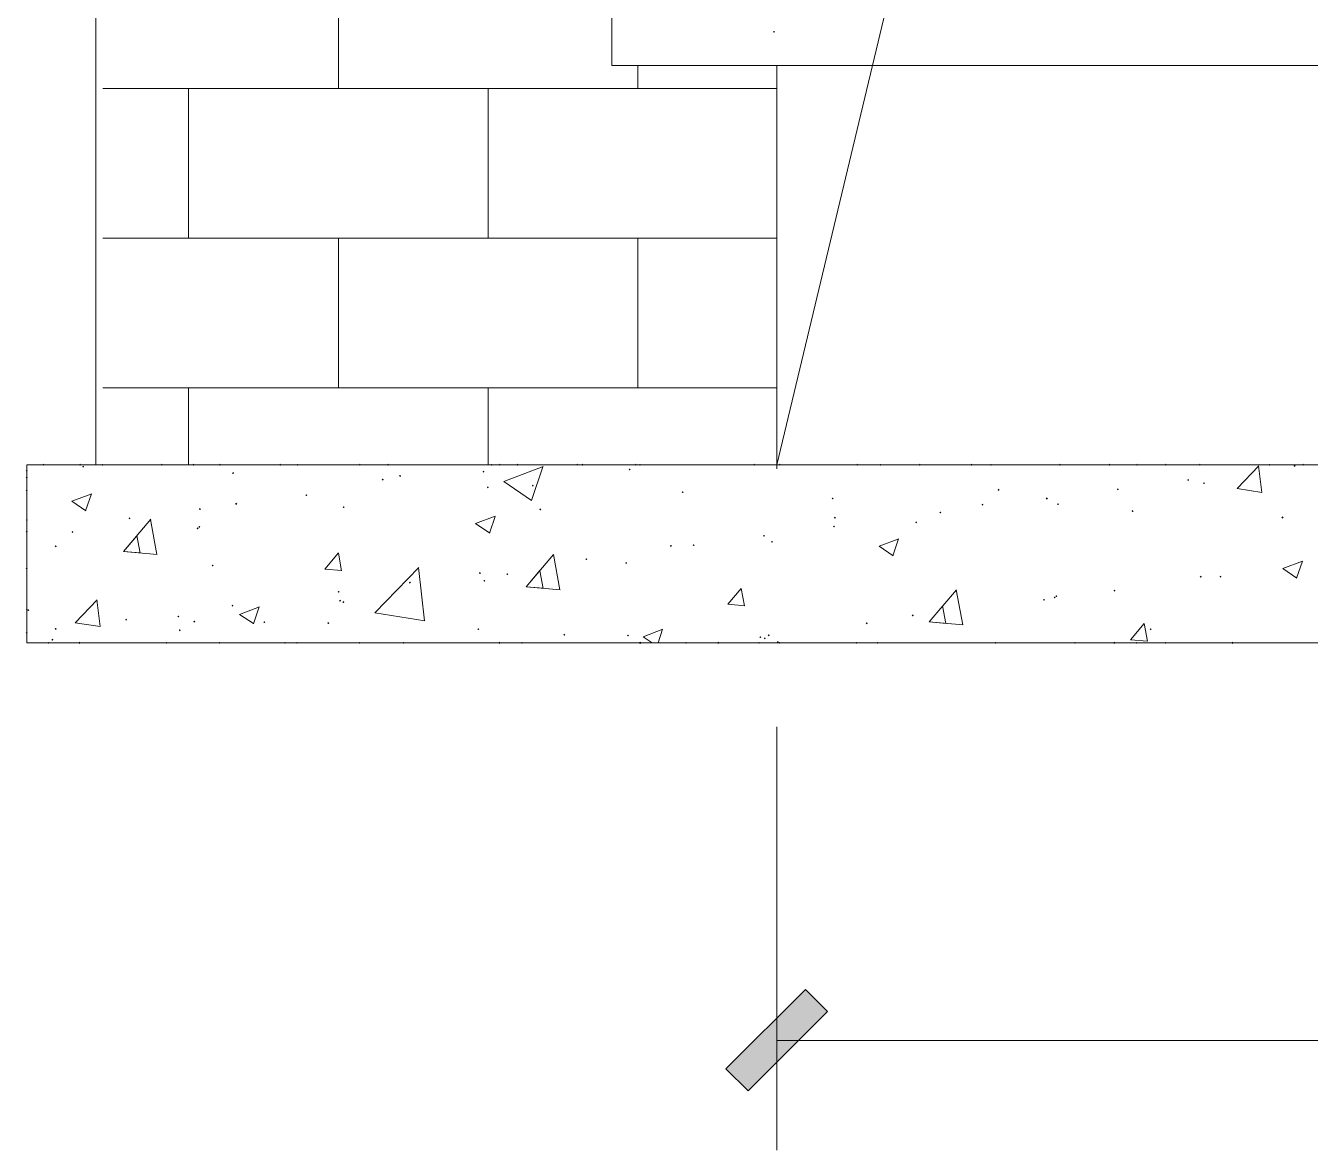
# Model space of a CAD drawing. Header units: millimetres. Extents: x -4415 to 173792, y -78716 to 47289.
# Drawn here: x 10411 to 15349, y -52314 to -47989 of the extents above; entities that cross this region are included whole.
import ezdxf

# ---------------------------------------------------------------- set-up
doc = ezdxf.new("R2010")
doc.units = ezdxf.units.MM

msp = doc.modelspace()

# ---------------------------------------------------------------- hatches: boundary and pattern name
h = msp.add_hatch(color=0)
h.dxf.hatch_style = 2
h.paths.add_polyline_path([(13287.8, -48016.2), (13283.9, -48012.2), (13287.8, -48008.2), (13291.8, -48012.2)])
h = msp.add_hatch(color=0)
h.dxf.hatch_style = 2
h.paths.add_polyline_path([(10479.6, -49681.2), (10475.6, -49677.2), (10479.6, -49673.2), (10483.5, -49677.2)])
h = msp.add_hatch(color=0)
h.dxf.hatch_style = 2
h.paths.add_polyline_path([(10620.2, -49681.2), (10616.2, -49677.2), (10620.2, -49673.2), (10624.2, -49677.2)])
h = msp.add_hatch(color=0)
h.dxf.hatch_style = 2
h.paths.add_polyline_path([(10620.2, -49681.2), (10616.2, -49677.2), (10620.2, -49673.2), (10624.2, -49677.2)])
h = msp.add_hatch(color=0)
h.dxf.hatch_style = 2
h.paths.add_polyline_path([(10707.1, -49681.2), (10703.2, -49677.2), (10707.1, -49673.2), (10711.1, -49677.2)])
h = msp.add_hatch(color=0)
h.dxf.hatch_style = 2
h.paths.add_polyline_path([(10934.7, -49681.2), (10930.8, -49677.2), (10934.7, -49673.2), (10938.7, -49677.2)])
h = msp.add_hatch(color=0)
h.dxf.hatch_style = 2
h.paths.add_polyline_path([(10934.7, -49681.2), (10930.8, -49677.2), (10934.7, -49673.2), (10938.7, -49677.2)])
h = msp.add_hatch(color=0)
h.dxf.hatch_style = 2
h.paths.add_polyline_path([(11056, -49681.2), (11052.1, -49677.2), (11056, -49673.2), (11060, -49677.2)])
h = msp.add_hatch(color=0)
h.dxf.hatch_style = 2
h.paths.add_polyline_path([(11158, -49681.2), (11154, -49677.2), (11158, -49673.2), (11162, -49677.2)])
h = msp.add_hatch(color=0)
h.dxf.hatch_style = 2
h.paths.add_polyline_path([(11158, -49681.2), (11154, -49677.2), (11158, -49673.2), (11162, -49677.2)])
h = msp.add_hatch(color=0)
h.dxf.hatch_style = 2
h.paths.add_polyline_path([(11389.9, -49681.2), (11385.9, -49677.2), (11389.9, -49673.2), (11393.9, -49677.2)])
h = msp.add_hatch(color=0)
h.dxf.hatch_style = 2
h.paths.add_polyline_path([(11455.4, -49681.2), (11451.4, -49677.2), (11455.4, -49673.2), (11459.3, -49677.2)])
h = msp.add_hatch(color=0)
h.dxf.hatch_style = 2
h.paths.add_polyline_path([(11455.4, -49681.2), (11451.4, -49677.2), (11455.4, -49673.2), (11459.3, -49677.2)])
h = msp.add_hatch(color=0)
h.dxf.hatch_style = 2
h.paths.add_polyline_path([(11695.8, -49681.2), (11691.9, -49677.2), (11695.8, -49673.2), (11699.8, -49677.2)])
h = msp.add_hatch(color=0)
h.dxf.hatch_style = 2
h.paths.add_polyline_path([(11695.8, -49681.2), (11691.9, -49677.2), (11695.8, -49673.2), (11699.8, -49677.2)])
h = msp.add_hatch(color=0)
h.dxf.hatch_style = 2
h.paths.add_polyline_path([(11804.3, -49681.2), (11800.3, -49677.2), (11804.3, -49673.2), (11808.2, -49677.2)])
h = msp.add_hatch(color=0)
h.dxf.hatch_style = 2
h.paths.add_polyline_path([(12202.5, -49681.2), (12198.6, -49677.2), (12202.5, -49673.2), (12206.5, -49677.2)])
h = msp.add_hatch(color=0)
h.dxf.hatch_style = 2
h.paths.add_polyline_path([(12233.7, -49681.2), (12229.7, -49677.2), (12233.7, -49673.2), (12237.6, -49677.2)])
h = msp.add_hatch(color=0)
h.dxf.hatch_style = 2
h.paths.add_polyline_path([(12233.7, -49681.2), (12229.7, -49677.2), (12233.7, -49673.2), (12237.6, -49677.2)])
h = msp.add_hatch(color=0)
h.dxf.hatch_style = 2
h.paths.add_polyline_path([(12301.3, -49681.2), (12297.3, -49677.2), (12301.3, -49673.2), (12305.3, -49677.2)])
h = msp.add_hatch(color=0)
h.dxf.hatch_style = 2
h.paths.add_polyline_path([(12301.3, -49681.2), (12297.3, -49677.2), (12301.3, -49673.2), (12305.3, -49677.2)])
h = msp.add_hatch(color=0)
h.dxf.hatch_style = 2
h.paths.add_polyline_path([(12301.3, -49681.2), (12297.3, -49677.2), (12301.3, -49673.2), (12305.3, -49677.2)])
h = msp.add_hatch(color=0)
h.dxf.hatch_style = 2
h.paths.add_polyline_path([(12301.3, -49681.2), (12297.3, -49677.2), (12301.3, -49673.2), (12305.3, -49677.2)])
h = msp.add_hatch(color=0)
h.dxf.hatch_style = 2
h.paths.add_polyline_path([(12531, -49681.2), (12527, -49677.2), (12531, -49673.2), (12535, -49677.2)])
h = msp.add_hatch(color=0)
h.dxf.hatch_style = 2
h.paths.add_polyline_path([(12531, -49681.2), (12527, -49677.2), (12531, -49673.2), (12535, -49677.2)])
h = msp.add_hatch(color=0)
h.dxf.hatch_style = 2
h.paths.add_polyline_path([(12551.4, -49681.2), (12547.4, -49677.2), (12551.4, -49673.2), (12555.4, -49677.2)])
h = msp.add_hatch(color=0)
h.dxf.hatch_style = 2
h.paths.add_polyline_path([(12551.4, -49681.2), (12547.4, -49677.2), (12551.4, -49673.2), (12555.4, -49677.2)])
h = msp.add_hatch(color=0)
h.dxf.hatch_style = 2
h.paths.add_polyline_path([(12756.5, -49681.2), (12752.5, -49677.2), (12756.5, -49673.2), (12760.4, -49677.2)])
h = msp.add_hatch(color=0)
h.dxf.hatch_style = 2
h.paths.add_polyline_path([(12772.6, -49681.2), (12768.6, -49677.2), (12772.6, -49673.2), (12776.5, -49677.2)])
h = msp.add_hatch(color=0)
h.dxf.hatch_style = 2
h.paths.add_polyline_path([(12772.6, -49681.2), (12768.6, -49677.2), (12772.6, -49673.2), (12776.5, -49677.2)])
h = msp.add_hatch(color=0)
h.dxf.hatch_style = 2
h.paths.add_polyline_path([(13211.6, -49681.2), (13207.6, -49677.2), (13211.6, -49673.2), (13215.6, -49677.2)])
h = msp.add_hatch(color=0)
h.dxf.hatch_style = 2
h.paths.add_polyline_path([(13211.6, -49681.2), (13207.6, -49677.2), (13211.6, -49673.2), (13215.6, -49677.2)])
h = msp.add_hatch(color=0)
h.dxf.hatch_style = 2
h.paths.add_polyline_path([(13211.6, -49681.2), (13207.6, -49677.2), (13211.6, -49673.2), (13215.6, -49677.2)])
h = msp.add_hatch(color=0)
h.dxf.hatch_style = 2
h.paths.add_polyline_path([(13298.6, -49681.2), (13294.6, -49677.2), (13298.6, -49673.2), (13302.5, -49677.2)])
h = msp.add_hatch(color=0)
h.dxf.hatch_style = 2
h.paths.add_polyline_path([(13298.6, -49681.2), (13294.6, -49677.2), (13298.6, -49673.2), (13302.5, -49677.2)])
h = msp.add_hatch(color=0)
h.dxf.hatch_style = 2
h.paths.add_polyline_path([(13310.4, -49681.2), (13306.4, -49677.2), (13310.4, -49673.2), (13314.3, -49677.2)])
h = msp.add_hatch(color=0)
h.dxf.hatch_style = 2
h.paths.add_polyline_path([(13310.4, -49681.2), (13306.4, -49677.2), (13310.4, -49673.2), (13314.3, -49677.2)])
h = msp.add_hatch(color=0)
h.dxf.hatch_style = 2
h.paths.add_polyline_path([(13607.7, -49681.2), (13603.8, -49677.2), (13607.7, -49673.2), (13611.7, -49677.2)])
h = msp.add_hatch(color=0)
h.dxf.hatch_style = 2
h.paths.add_polyline_path([(13607.7, -49681.2), (13603.8, -49677.2), (13607.7, -49673.2), (13611.7, -49677.2)])
h = msp.add_hatch(color=0)
h.dxf.hatch_style = 2
h.paths.add_polyline_path([(13697.9, -49681.2), (13693.9, -49677.2), (13697.9, -49673.2), (13701.9, -49677.2)])
h = msp.add_hatch(color=0)
h.dxf.hatch_style = 2
h.paths.add_polyline_path([(13697.9, -49681.2), (13693.9, -49677.2), (13697.9, -49673.2), (13701.9, -49677.2)])
h = msp.add_hatch(color=0)
h.dxf.hatch_style = 2
h.paths.add_polyline_path([(13848.2, -49681.2), (13844.2, -49677.2), (13848.2, -49673.2), (13852.2, -49677.2)])
h = msp.add_hatch(color=0)
h.dxf.hatch_style = 2
h.paths.add_polyline_path([(13848.2, -49681.2), (13844.2, -49677.2), (13848.2, -49673.2), (13852.2, -49677.2)])
h = msp.add_hatch(color=0)
h.dxf.hatch_style = 2
h.paths.add_polyline_path([(14046.8, -49681.2), (14042.8, -49677.2), (14046.8, -49673.2), (14050.8, -49677.2)])
h = msp.add_hatch(color=0)
h.dxf.hatch_style = 2
h.paths.add_polyline_path([(14046.8, -49681.2), (14042.8, -49677.2), (14046.8, -49673.2), (14050.8, -49677.2)])
h = msp.add_hatch(color=0)
h.dxf.hatch_style = 2
h.paths.add_polyline_path([(14121.9, -49681.2), (14118, -49677.2), (14121.9, -49673.2), (14125.9, -49677.2)])
h = msp.add_hatch(color=0)
h.dxf.hatch_style = 2
h.paths.add_polyline_path([(14121.9, -49681.2), (14118, -49677.2), (14121.9, -49673.2), (14125.9, -49677.2)])
h = msp.add_hatch(color=0)
h.dxf.hatch_style = 2
h.paths.add_polyline_path([(14121.9, -49681.2), (14118, -49677.2), (14121.9, -49673.2), (14125.9, -49677.2)])
h = msp.add_hatch(color=0)
h.dxf.hatch_style = 2
h.paths.add_polyline_path([(14387.1, -49681.2), (14383.1, -49677.2), (14387.1, -49673.2), (14391.1, -49677.2)])
h = msp.add_hatch(color=0)
h.dxf.hatch_style = 2
h.paths.add_polyline_path([(14387.1, -49681.2), (14383.1, -49677.2), (14387.1, -49673.2), (14391.1, -49677.2)])
h = msp.add_hatch(color=0)
h.dxf.hatch_style = 2
h.paths.add_polyline_path([(14577.1, -49681.2), (14573.1, -49677.2), (14577.1, -49673.2), (14581.1, -49677.2)])
h = msp.add_hatch(color=0)
h.dxf.hatch_style = 2
h.paths.add_polyline_path([(14683.4, -49681.2), (14679.4, -49677.2), (14683.4, -49673.2), (14687.3, -49677.2)])
h = msp.add_hatch(color=0)
h.dxf.hatch_style = 2
h.paths.add_polyline_path([(14683.4, -49681.2), (14679.4, -49677.2), (14683.4, -49673.2), (14687.3, -49677.2)])
h = msp.add_hatch(color=0)
h.dxf.hatch_style = 2
h.paths.add_polyline_path([(14793.9, -49681.2), (14790, -49677.2), (14793.9, -49673.2), (14797.9, -49677.2)])
h = msp.add_hatch(color=0)
h.dxf.hatch_style = 2
h.paths.add_polyline_path([(14793.9, -49681.2), (14790, -49677.2), (14793.9, -49673.2), (14797.9, -49677.2)])
h = msp.add_hatch(color=0)
h.dxf.hatch_style = 2
h.paths.add_polyline_path([(14793.9, -49681.2), (14790, -49677.2), (14793.9, -49673.2), (14797.9, -49677.2)])
h = msp.add_hatch(color=0)
h.dxf.hatch_style = 2
h.paths.add_polyline_path([(14924.9, -49681.2), (14920.9, -49677.2), (14924.9, -49673.2), (14928.9, -49677.2)])
h = msp.add_hatch(color=0)
h.dxf.hatch_style = 2
h.paths.add_polyline_path([(14924.9, -49681.2), (14920.9, -49677.2), (14924.9, -49673.2), (14928.9, -49677.2)])
h = msp.add_hatch(color=0)
h.dxf.hatch_style = 2
h.paths.add_polyline_path([(15193.3, -49681.2), (15189.3, -49677.2), (15193.3, -49673.2), (15197.3, -49677.2)])
h = msp.add_hatch(color=0)
h.dxf.hatch_style = 2
h.paths.add_polyline_path([(15193.3, -49681.2), (15189.3, -49677.2), (15193.3, -49673.2), (15197.3, -49677.2)])
h = msp.add_hatch(color=0)
h.dxf.hatch_style = 2
h.paths.add_polyline_path([(15288.8, -49685.5), (15284.9, -49681.5), (15288.8, -49677.5), (15292.8, -49681.5)])
h = msp.add_hatch(color=0)
h.dxf.hatch_style = 2
h.paths.add_polyline_path([(15322.1, -49681.2), (15318.1, -49677.2), (15322.1, -49673.2), (15326.1, -49677.2)])
h = msp.add_hatch(color=0)
h.dxf.hatch_style = 2
h.paths.add_polyline_path([(15322.1, -49681.2), (15318.1, -49677.2), (15322.1, -49673.2), (15326.1, -49677.2)])
h = msp.add_hatch(color=0)
h.dxf.hatch_style = 2
h.paths.add_polyline_path([(10415.2, -49704.8), (10411.2, -49700.8), (10415.2, -49696.9), (10419.1, -49700.8)])
h = msp.add_hatch(color=0)
h.dxf.hatch_style = 2
h.paths.add_polyline_path([(10415.2, -49704.8), (10411.2, -49700.8), (10415.2, -49696.9), (10419.1, -49700.8)])
h = msp.add_hatch(color=0)
h.dxf.hatch_style = 2
h.paths.add_polyline_path([(10415.2, -49730.6), (10411.2, -49726.6), (10415.2, -49722.6), (10419.1, -49726.6)])
h = msp.add_hatch(color=0)
h.dxf.hatch_style = 2
h.paths.add_polyline_path([(10415.2, -49730.6), (10411.2, -49726.6), (10415.2, -49722.6), (10419.1, -49726.6)])
h = msp.add_hatch(color=0)
h.dxf.hatch_style = 2
h.paths.add_polyline_path([(10415.2, -49730.6), (10411.2, -49726.6), (10415.2, -49722.6), (10419.1, -49726.6)])
h = msp.add_hatch(color=0)
h.dxf.hatch_style = 2
h.paths.add_polyline_path([(10415.2, -49730.6), (10411.2, -49726.6), (10415.2, -49722.6), (10419.1, -49726.6)])
h = msp.add_hatch(color=0)
h.dxf.hatch_style = 2
h.paths.add_polyline_path([(10415.2, -49730.6), (10411.2, -49726.6), (10415.2, -49722.6), (10419.1, -49726.6)])
h = msp.add_hatch(color=0)
h.dxf.hatch_style = 2
h.paths.add_polyline_path([(10632, -49688.7), (10628, -49684.7), (10632, -49680.7), (10636, -49684.7)])
h = msp.add_hatch(color=0)
h.dxf.hatch_style = 2
h.paths.add_polyline_path([(11208.5, -49713.4), (11204.5, -49709.4), (11208.5, -49705.4), (11212.4, -49709.4)])
h = msp.add_hatch(color=0)
h.dxf.hatch_style = 2
h.paths.add_polyline_path([(11850.4, -49724.1), (11846.4, -49720.1), (11850.4, -49716.2), (11854.4, -49720.1)])
h = msp.add_hatch(color=0)
h.dxf.hatch_style = 2
h.paths.add_polyline_path([(12171.4, -49708), (12167.4, -49704), (12171.4, -49700.1), (12175.4, -49704)])
h = msp.add_hatch(color=0)
h.dxf.hatch_style = 2
h.paths.add_polyline_path([(12732.8, -49699.4), (12728.9, -49695.5), (12732.8, -49691.5), (12736.8, -49695.5)])
h = msp.add_hatch(color=0)
h.dxf.hatch_style = 2
h.paths.add_polyline_path([(10415.2, -49779.9), (10411.2, -49776), (10415.2, -49772), (10419.1, -49776)])
h = msp.add_hatch(color=0)
h.dxf.hatch_style = 2
h.paths.add_polyline_path([(11783.9, -49738.1), (11779.9, -49734.1), (11783.9, -49730.1), (11787.8, -49734.1)])
h = msp.add_hatch(color=0)
h.dxf.hatch_style = 2
h.paths.add_polyline_path([(12187.5, -49768.1), (12183.5, -49764.2), (12187.5, -49760.2), (12191.5, -49764.2)])
h = msp.add_hatch(color=0)
h.dxf.hatch_style = 2
h.paths.add_polyline_path([(12187.5, -49768.1), (12183.5, -49764.2), (12187.5, -49760.2), (12191.5, -49764.2)])
h = msp.add_hatch(color=0)
h.dxf.hatch_style = 2
h.paths.add_polyline_path([(12360.3, -49761.7), (12356.4, -49757.7), (12360.3, -49753.7), (12364.3, -49757.7)])
h = msp.add_hatch(color=0)
h.dxf.hatch_style = 2
h.paths.add_polyline_path([(14150.9, -49777.8), (14147, -49773.8), (14150.9, -49769.8), (14154.9, -49773.8)])
h = msp.add_hatch(color=0)
h.dxf.hatch_style = 2
h.paths.add_polyline_path([(14609.3, -49775.6), (14605.3, -49771.7), (14609.3, -49767.7), (14613.3, -49771.7)])
h = msp.add_hatch(color=0)
h.dxf.hatch_style = 2
h.paths.add_polyline_path([(14879.8, -49740.2), (14875.9, -49736.2), (14879.8, -49732.3), (14883.8, -49736.2)])
h = msp.add_hatch(color=0)
h.dxf.hatch_style = 2
h.paths.add_polyline_path([(14941, -49752), (14937, -49748.1), (14941, -49744.1), (14945, -49748.1)])
h = msp.add_hatch(color=0)
h.dxf.hatch_style = 2
h.paths.add_polyline_path([(11220.3, -49831.5), (11216.3, -49827.5), (11220.3, -49823.5), (11224.3, -49827.5)])
h = msp.add_hatch(color=0)
h.dxf.hatch_style = 2
h.paths.add_polyline_path([(11489.7, -49798.2), (11485.8, -49794.2), (11489.7, -49790.2), (11493.7, -49794.2)])
h = msp.add_hatch(color=0)
h.dxf.hatch_style = 2
h.paths.add_polyline_path([(12936.8, -49786.4), (12932.8, -49782.4), (12936.8, -49778.4), (12940.8, -49782.4)])
h = msp.add_hatch(color=0)
h.dxf.hatch_style = 2
h.paths.add_polyline_path([(13513.3, -49811.1), (13509.3, -49807.1), (13513.3, -49803.1), (13517.2, -49807.1)])
h = msp.add_hatch(color=0)
h.dxf.hatch_style = 2
h.paths.add_polyline_path([(14089.7, -49834.7), (14085.8, -49830.7), (14089.7, -49826.7), (14093.7, -49830.7)])
h = msp.add_hatch(color=0)
h.dxf.hatch_style = 2
h.paths.add_polyline_path([(14336.6, -49811.1), (14332.7, -49807.1), (14336.6, -49803.1), (14340.6, -49807.1)])
h = msp.add_hatch(color=0)
h.dxf.hatch_style = 2
h.paths.add_polyline_path([(14379.6, -49832.5), (14375.6, -49828.6), (14379.6, -49824.6), (14383.6, -49828.6)])
h = msp.add_hatch(color=0)
h.dxf.hatch_style = 2
h.paths.add_polyline_path([(11080.7, -49851.9), (11076.8, -49847.9), (11080.7, -49843.9), (11084.7, -49847.9)])
h = msp.add_hatch(color=0)
h.dxf.hatch_style = 2
h.paths.add_polyline_path([(11633.6, -49844.3), (11629.6, -49840.4), (11633.6, -49836.4), (11637.5, -49840.4)])
h = msp.add_hatch(color=0)
h.dxf.hatch_style = 2
h.paths.add_polyline_path([(12389.3, -49852.9), (12385.3, -49849), (12389.3, -49845), (12393.3, -49849)])
h = msp.add_hatch(color=0)
h.dxf.hatch_style = 2
h.paths.add_polyline_path([(13927.6, -49864.7), (13923.7, -49860.8), (13927.6, -49856.8), (13931.6, -49860.8)])
h = msp.add_hatch(color=0)
h.dxf.hatch_style = 2
h.paths.add_polyline_path([(14666.2, -49859.4), (14662.2, -49855.4), (14666.2, -49851.4), (14670.2, -49855.4)])
h = msp.add_hatch(color=0)
h.dxf.hatch_style = 2
h.paths.add_polyline_path([(15242.7, -49884.1), (15238.7, -49880.1), (15242.7, -49876.1), (15246.6, -49880.1)])
h = msp.add_hatch(color=0)
h.dxf.hatch_style = 2
h.paths.add_polyline_path([(10415.2, -49893.7), (10411.2, -49889.8), (10415.2, -49885.8), (10419.1, -49889.8)])
h = msp.add_hatch(color=0)
h.dxf.hatch_style = 2
h.paths.add_polyline_path([(10415.2, -49893.7), (10411.2, -49889.8), (10415.2, -49885.8), (10419.1, -49889.8)])
h = msp.add_hatch(color=0)
h.dxf.hatch_style = 2
h.paths.add_polyline_path([(10415.2, -49893.7), (10411.2, -49889.8), (10415.2, -49885.8), (10419.1, -49889.8)])
h = msp.add_hatch(color=0)
h.dxf.hatch_style = 2
h.paths.add_polyline_path([(10810.2, -49887.3), (10806.2, -49883.3), (10810.2, -49879.3), (10814.2, -49883.3)])
h = msp.add_hatch(color=0)
h.dxf.hatch_style = 2
h.paths.add_polyline_path([(11072.1, -49925.9), (11068.2, -49922), (11072.1, -49918), (11076.1, -49922)])
h = msp.add_hatch(color=0)
h.dxf.hatch_style = 2
h.paths.add_polyline_path([(11078.6, -49920.6), (11074.6, -49916.6), (11078.6, -49912.6), (11082.5, -49916.6)])
h = msp.add_hatch(color=0)
h.dxf.hatch_style = 2
h.paths.add_polyline_path([(13518.6, -49918.4), (13514.7, -49914.4), (13518.6, -49910.5), (13522.6, -49914.4)])
h = msp.add_hatch(color=0)
h.dxf.hatch_style = 2
h.paths.add_polyline_path([(13518.6, -49918.4), (13514.7, -49914.4), (13518.6, -49910.5), (13522.6, -49914.4)])
h = msp.add_hatch(color=0)
h.dxf.hatch_style = 2
h.paths.add_polyline_path([(13521.9, -49885.1), (13517.9, -49881.2), (13521.9, -49877.2), (13525.8, -49881.2)])
h = msp.add_hatch(color=0)
h.dxf.hatch_style = 2
h.paths.add_polyline_path([(13834.2, -49902.3), (13830.3, -49898.3), (13834.2, -49894.4), (13838.2, -49898.3)])
h = msp.add_hatch(color=0)
h.dxf.hatch_style = 2
h.paths.add_polyline_path([(10415.2, -49938.8), (10411.2, -49934.8), (10415.2, -49930.9), (10419.1, -49934.8)])
h = msp.add_hatch(color=0)
h.dxf.hatch_style = 2
h.paths.add_polyline_path([(10415.2, -49938.8), (10411.2, -49934.8), (10415.2, -49930.9), (10419.1, -49934.8)])
h = msp.add_hatch(color=0)
h.dxf.hatch_style = 2
h.paths.add_polyline_path([(10591.2, -49939.9), (10587.2, -49935.9), (10591.2, -49931.9), (10595.2, -49935.9)])
h = msp.add_hatch(color=0)
h.dxf.hatch_style = 2
h.paths.add_polyline_path([(13249.2, -49954.9), (13245.2, -49950.9), (13249.2, -49947), (13253.2, -49950.9)])
h = msp.add_hatch(color=0)
h.dxf.hatch_style = 2
h.paths.add_polyline_path([(13280.3, -49977.5), (13276.3, -49973.5), (13280.3, -49969.5), (13284.3, -49973.5)])
h = msp.add_hatch(color=0)
h.dxf.hatch_style = 2
h.paths.add_polyline_path([(10526.8, -49994.6), (10522.8, -49990.7), (10526.8, -49986.7), (10530.8, -49990.7)])
h = msp.add_hatch(color=0)
h.dxf.hatch_style = 2
h.paths.add_polyline_path([(12891.7, -49993.6), (12887.7, -49989.6), (12891.7, -49985.6), (12895.7, -49989.6)])
h = msp.add_hatch(color=0)
h.dxf.hatch_style = 2
h.paths.add_polyline_path([(12978.7, -49990.3), (12974.7, -49986.4), (12978.7, -49982.4), (12982.6, -49986.4)])
h = msp.add_hatch(color=0)
h.dxf.hatch_style = 2
h.paths.add_polyline_path([(10415.2, -50080.5), (10411.2, -50076.5), (10415.2, -50072.6), (10419.1, -50076.5)])
h = msp.add_hatch(color=0)
h.dxf.hatch_style = 2
h.paths.add_polyline_path([(10415.2, -50080.5), (10411.2, -50076.5), (10415.2, -50072.6), (10419.1, -50076.5)])
h = msp.add_hatch(color=0)
h.dxf.hatch_style = 2
h.paths.add_polyline_path([(10415.2, -50080.5), (10411.2, -50076.5), (10415.2, -50072.6), (10419.1, -50076.5)])
h = msp.add_hatch(color=0)
h.dxf.hatch_style = 2
h.paths.add_polyline_path([(11130.1, -50068.7), (11126.1, -50064.7), (11130.1, -50060.8), (11134.1, -50064.7)])
h = msp.add_hatch(color=0)
h.dxf.hatch_style = 2
h.paths.add_polyline_path([(12566.4, -50044), (12562.5, -50040), (12566.4, -50036.1), (12570.4, -50040)])
h = msp.add_hatch(color=0)
h.dxf.hatch_style = 2
h.paths.add_polyline_path([(12720, -50059), (12716, -50055.1), (12720, -50051.1), (12723.9, -50055.1)])
h = msp.add_hatch(color=0)
h.dxf.hatch_style = 2
h.paths.add_polyline_path([(12157.4, -50097.7), (12153.5, -50093.7), (12157.4, -50089.8), (12161.4, -50093.7)])
h = msp.add_hatch(color=0)
h.dxf.hatch_style = 2
h.paths.add_polyline_path([(12174.6, -50127.8), (12170.6, -50123.8), (12174.6, -50119.8), (12178.6, -50123.8)])
h = msp.add_hatch(color=0)
h.dxf.hatch_style = 2
h.paths.add_polyline_path([(12262.6, -50102), (12258.7, -50098), (12262.6, -50094), (12266.6, -50098)])
h = msp.add_hatch(color=0)
h.dxf.hatch_style = 2
h.paths.add_polyline_path([(14928.1, -50111.7), (14924.2, -50107.7), (14928.1, -50103.7), (14932.1, -50107.7)])
h = msp.add_hatch(color=0)
h.dxf.hatch_style = 2
h.paths.add_polyline_path([(15004.4, -50111.7), (15000.4, -50107.7), (15004.4, -50103.7), (15008.3, -50107.7)])
h = msp.add_hatch(color=0)
h.dxf.hatch_style = 2
h.paths.add_polyline_path([(11614.3, -50169.6), (11610.3, -50165.6), (11614.3, -50161.7), (11618.2, -50165.6)])
h = msp.add_hatch(color=0)
h.dxf.hatch_style = 2
h.paths.add_polyline_path([(11888, -50134.2), (11884, -50130.2), (11888, -50126.3), (11892, -50130.2)])
h = msp.add_hatch(color=0)
h.dxf.hatch_style = 2
h.paths.add_polyline_path([(14596.4, -50165.3), (14592.5, -50161.4), (14596.4, -50157.4), (14600.4, -50161.4)])
h = msp.add_hatch(color=0)
h.dxf.hatch_style = 2
h.paths.add_polyline_path([(11206.3, -50223.3), (11202.4, -50219.3), (11206.3, -50215.4), (11210.3, -50219.3)])
h = msp.add_hatch(color=0)
h.dxf.hatch_style = 2
h.paths.add_polyline_path([(11619.6, -50204), (11615.6, -50200), (11619.6, -50196), (11623.6, -50200)])
h = msp.add_hatch(color=0)
h.dxf.hatch_style = 2
h.paths.add_polyline_path([(11632.5, -50209.3), (11628.5, -50205.4), (11632.5, -50201.4), (11636.5, -50205.4)])
h = msp.add_hatch(color=0)
h.dxf.hatch_style = 2
h.paths.add_polyline_path([(14325.9, -50200.8), (14321.9, -50196.8), (14325.9, -50192.8), (14329.9, -50196.8)])
h = msp.add_hatch(color=0)
h.dxf.hatch_style = 2
h.paths.add_polyline_path([(14366.7, -50192.2), (14362.7, -50188.2), (14366.7, -50184.2), (14370.7, -50188.2)])
h = msp.add_hatch(color=0)
h.dxf.hatch_style = 2
h.paths.add_polyline_path([(14373.1, -50186.8), (14369.2, -50182.8), (14373.1, -50178.9), (14377.1, -50182.8)])
h = msp.add_hatch(color=0)
h.dxf.hatch_style = 2
h.paths.add_polyline_path([(10415.2, -50237.2), (10411.2, -50233.3), (10415.2, -50229.3), (10419.1, -50233.3)])
h = msp.add_hatch(color=0)
h.dxf.hatch_style = 2
h.paths.add_polyline_path([(10415.2, -50237.2), (10411.2, -50233.3), (10415.2, -50229.3), (10419.1, -50233.3)])
h = msp.add_hatch(color=0)
h.dxf.hatch_style = 2
h.paths.add_polyline_path([(10415.2, -50237.2), (10411.2, -50233.3), (10415.2, -50229.3), (10419.1, -50233.3)])
h = msp.add_hatch(color=0)
h.dxf.hatch_style = 2
h.paths.add_polyline_path([(10421.6, -50240.5), (10417.6, -50236.5), (10421.6, -50232.5), (10425.6, -50236.5)])
h = msp.add_hatch(color=0)
h.dxf.hatch_style = 2
h.paths.add_polyline_path([(10797.3, -50277), (10793.3, -50273), (10797.3, -50269), (10801.3, -50273)])
h = msp.add_hatch(color=0)
h.dxf.hatch_style = 2
h.paths.add_polyline_path([(10797.3, -50277), (10793.3, -50273), (10797.3, -50269), (10801.3, -50273)])
h = msp.add_hatch(color=0)
h.dxf.hatch_style = 2
h.paths.add_polyline_path([(10998.1, -50265.2), (10994.1, -50261.2), (10998.1, -50257.2), (11002, -50261.2)])
h = msp.add_hatch(color=0)
h.dxf.hatch_style = 2
h.paths.add_polyline_path([(13821.4, -50260.9), (13817.4, -50256.9), (13821.4, -50252.9), (13825.3, -50256.9)])
h = msp.add_hatch(color=0)
h.dxf.hatch_style = 2
h.paths.add_polyline_path([(10415.2, -50327.4), (10411.2, -50323.5), (10415.2, -50319.5), (10419.1, -50323.5)])
h = msp.add_hatch(color=0)
h.dxf.hatch_style = 2
h.paths.add_polyline_path([(10415.2, -50327.4), (10411.2, -50323.5), (10415.2, -50319.5), (10419.1, -50323.5)])
h = msp.add_hatch(color=0)
h.dxf.hatch_style = 2
h.paths.add_polyline_path([(10415.2, -50327.4), (10411.2, -50323.5), (10415.2, -50319.5), (10419.1, -50323.5)])
h = msp.add_hatch(color=0)
h.dxf.hatch_style = 2
h.paths.add_polyline_path([(10415.2, -50327.4), (10411.2, -50323.5), (10415.2, -50319.5), (10419.1, -50323.5)])
h = msp.add_hatch(color=0)
h.dxf.hatch_style = 2
h.paths.add_polyline_path([(10415.2, -50327.4), (10411.2, -50323.5), (10415.2, -50319.5), (10419.1, -50323.5)])
h = msp.add_hatch(color=0)
h.dxf.hatch_style = 2
h.paths.add_polyline_path([(10526.8, -50312.4), (10522.8, -50308.4), (10526.8, -50304.5), (10530.8, -50308.4)])
h = msp.add_hatch(color=0)
h.dxf.hatch_style = 2
h.paths.add_polyline_path([(11003.4, -50317.8), (10999.5, -50313.8), (11003.4, -50309.8), (11007.4, -50313.8)])
h = msp.add_hatch(color=0)
h.dxf.hatch_style = 2
h.paths.add_polyline_path([(11059.3, -50284.5), (11055.3, -50280.5), (11059.3, -50276.5), (11063.2, -50280.5)])
h = msp.add_hatch(color=0)
h.dxf.hatch_style = 2
h.paths.add_polyline_path([(11328.7, -50286.6), (11324.7, -50282.7), (11328.7, -50278.7), (11332.7, -50282.7)])
h = msp.add_hatch(color=0)
h.dxf.hatch_style = 2
h.paths.add_polyline_path([(11574.5, -50289.9), (11570.6, -50285.9), (11574.5, -50281.9), (11578.5, -50285.9)])
h = msp.add_hatch(color=0)
h.dxf.hatch_style = 2
h.paths.add_polyline_path([(12151, -50313.5), (12147, -50309.5), (12151, -50305.5), (12155, -50309.5)])
h = msp.add_hatch(color=0)
h.dxf.hatch_style = 2
h.paths.add_polyline_path([(13644.2, -50290.9), (13640.3, -50287), (13644.2, -50283), (13648.2, -50287)])
h = msp.add_hatch(color=0)
h.dxf.hatch_style = 2
h.paths.add_polyline_path([(14736, -50313.5), (14732, -50309.5), (14736, -50305.5), (14740, -50309.5)])
h = msp.add_hatch(color=0)
h.dxf.hatch_style = 2
h.paths.add_polyline_path([(10497.8, -50366.1), (10493.8, -50362.1), (10497.8, -50358.1), (10501.8, -50362.1)])
h = msp.add_hatch(color=0)
h.dxf.hatch_style = 2
h.paths.add_polyline_path([(10497.8, -50366.1), (10493.8, -50362.1), (10497.8, -50358.1), (10501.8, -50362.1)])
h = msp.add_hatch(color=0)
h.dxf.hatch_style = 2
h.paths.add_polyline_path([(10497.8, -50366.1), (10493.8, -50362.1), (10497.8, -50358.1), (10501.8, -50362.1)])
h = msp.add_hatch(color=0)
h.dxf.hatch_style = 2
h.paths.add_polyline_path([(10497.8, -50366.1), (10493.8, -50362.1), (10497.8, -50358.1), (10501.8, -50362.1)])
h = msp.add_hatch(color=0)
h.dxf.hatch_style = 2
h.paths.add_polyline_path([(10497.8, -50366.1), (10493.8, -50362.1), (10497.8, -50358.1), (10501.8, -50362.1)])
h = msp.add_hatch(color=0)
h.dxf.hatch_style = 2
h.paths.add_polyline_path([(10513.9, -50354.3), (10509.9, -50350.3), (10513.9, -50346.3), (10517.9, -50350.3)])
h = msp.add_hatch(color=0)
h.dxf.hatch_style = 2
h.paths.add_polyline_path([(10618, -50366.1), (10614.1, -50362.1), (10618, -50358.1), (10622, -50362.1)])
h = msp.add_hatch(color=0)
h.dxf.hatch_style = 2
h.paths.add_polyline_path([(10618, -50366.1), (10614.1, -50362.1), (10618, -50358.1), (10622, -50362.1)])
h = msp.add_hatch(color=0)
h.dxf.hatch_style = 2
h.paths.add_polyline_path([(10953, -50366.1), (10949, -50362.1), (10953, -50358.1), (10956.9, -50362.1)])
h = msp.add_hatch(color=0)
h.dxf.hatch_style = 2
h.paths.add_polyline_path([(11155.9, -50366.1), (11151.9, -50362.1), (11155.9, -50358.1), (11159.8, -50362.1)])
h = msp.add_hatch(color=0)
h.dxf.hatch_style = 2
h.paths.add_polyline_path([(11155.9, -50366.1), (11151.9, -50362.1), (11155.9, -50358.1), (11159.8, -50362.1)])
h = msp.add_hatch(color=0)
h.dxf.hatch_style = 2
h.paths.add_polyline_path([(11408.1, -50366.1), (11404.2, -50362.1), (11408.1, -50358.1), (11412.1, -50362.1)])
h = msp.add_hatch(color=0)
h.dxf.hatch_style = 2
h.paths.add_polyline_path([(11408.1, -50366.1), (11404.2, -50362.1), (11408.1, -50358.1), (11412.1, -50362.1)])
h = msp.add_hatch(color=0)
h.dxf.hatch_style = 2
h.paths.add_polyline_path([(11408.1, -50366.1), (11404.2, -50362.1), (11408.1, -50358.1), (11412.1, -50362.1)])
h = msp.add_hatch(color=0)
h.dxf.hatch_style = 2
h.paths.add_polyline_path([(11408.1, -50366.1), (11404.2, -50362.1), (11408.1, -50358.1), (11412.1, -50362.1)])
h = msp.add_hatch(color=0)
h.dxf.hatch_style = 2
h.paths.add_polyline_path([(11408.1, -50366.1), (11404.2, -50362.1), (11408.1, -50358.1), (11412.1, -50362.1)])
h = msp.add_hatch(color=0)
h.dxf.hatch_style = 2
h.paths.add_polyline_path([(11454.3, -50366.1), (11450.3, -50362.1), (11454.3, -50358.1), (11458.3, -50362.1)])
h = msp.add_hatch(color=0)
h.dxf.hatch_style = 2
h.paths.add_polyline_path([(11694.8, -50366.1), (11690.8, -50362.1), (11694.8, -50358.1), (11698.7, -50362.1)])
h = msp.add_hatch(color=0)
h.dxf.hatch_style = 2
h.paths.add_polyline_path([(11694.8, -50366.1), (11690.8, -50362.1), (11694.8, -50358.1), (11698.7, -50362.1)])
h = msp.add_hatch(color=0)
h.dxf.hatch_style = 2
h.paths.add_polyline_path([(11864.4, -50366.1), (11860.4, -50362.1), (11864.4, -50358.1), (11868.3, -50362.1)])
h = msp.add_hatch(color=0)
h.dxf.hatch_style = 2
h.paths.add_polyline_path([(11864.4, -50366.1), (11860.4, -50362.1), (11864.4, -50358.1), (11868.3, -50362.1)])
h = msp.add_hatch(color=0)
h.dxf.hatch_style = 2
h.paths.add_polyline_path([(11864.4, -50366.1), (11860.4, -50362.1), (11864.4, -50358.1), (11868.3, -50362.1)])
h = msp.add_hatch(color=0)
h.dxf.hatch_style = 2
h.paths.add_polyline_path([(12232.6, -50366.1), (12228.6, -50362.1), (12232.6, -50358.1), (12236.6, -50362.1)])
h = msp.add_hatch(color=0)
h.dxf.hatch_style = 2
h.paths.add_polyline_path([(12232.6, -50366.1), (12228.6, -50362.1), (12232.6, -50358.1), (12236.6, -50362.1)])
h = msp.add_hatch(color=0)
h.dxf.hatch_style = 2
h.paths.add_polyline_path([(12319.5, -50366.1), (12315.6, -50362.1), (12319.5, -50358.1), (12323.5, -50362.1)])
h = msp.add_hatch(color=0)
h.dxf.hatch_style = 2
h.paths.add_polyline_path([(12319.5, -50366.1), (12315.6, -50362.1), (12319.5, -50358.1), (12323.5, -50362.1)])
h = msp.add_hatch(color=0)
h.dxf.hatch_style = 2
h.paths.add_polyline_path([(12481.6, -50334.9), (12477.7, -50331), (12481.6, -50327), (12485.6, -50331)])
h = msp.add_hatch(color=0)
h.dxf.hatch_style = 2
h.paths.add_polyline_path([(12726.4, -50338.2), (12722.4, -50334.2), (12726.4, -50330.2), (12730.4, -50334.2)])
h = msp.add_hatch(color=0)
h.dxf.hatch_style = 2
h.paths.add_polyline_path([(12770.4, -50366.1), (12766.4, -50362.1), (12770.4, -50358.1), (12774.4, -50362.1)])
h = msp.add_hatch(color=0)
h.dxf.hatch_style = 2
h.paths.add_polyline_path([(12770.4, -50366.1), (12766.4, -50362.1), (12770.4, -50358.1), (12774.4, -50362.1)])
h = msp.add_hatch(color=0)
h.dxf.hatch_style = 2
h.paths.add_polyline_path([(12774.7, -50366.1), (12770.7, -50362.1), (12774.7, -50358.1), (12778.7, -50362.1)])
h = msp.add_hatch(color=0)
h.dxf.hatch_style = 2
h.paths.add_polyline_path([(12774.7, -50366.1), (12770.7, -50362.1), (12774.7, -50358.1), (12778.7, -50362.1)])
h = msp.add_hatch(color=0)
h.dxf.hatch_style = 2
h.paths.add_polyline_path([(12949.7, -50366.1), (12945.7, -50362.1), (12949.7, -50358.1), (12953.7, -50362.1)])
h = msp.add_hatch(color=0)
h.dxf.hatch_style = 2
h.paths.add_polyline_path([(13073.1, -50366.1), (13069.2, -50362.1), (13073.1, -50358.1), (13077.1, -50362.1)])
h = msp.add_hatch(color=0)
h.dxf.hatch_style = 2
h.paths.add_polyline_path([(13073.1, -50366.1), (13069.2, -50362.1), (13073.1, -50358.1), (13077.1, -50362.1)])
h = msp.add_hatch(color=0)
h.dxf.hatch_style = 2
h.paths.add_polyline_path([(13073.1, -50366.1), (13069.2, -50362.1), (13073.1, -50358.1), (13077.1, -50362.1)])
h = msp.add_hatch(color=0)
h.dxf.hatch_style = 2
h.paths.add_polyline_path([(13229.9, -50366.1), (13225.9, -50362.1), (13229.9, -50358.1), (13233.8, -50362.1)])
h = msp.add_hatch(color=0)
h.dxf.hatch_style = 2
h.paths.add_polyline_path([(13229.9, -50366.1), (13225.9, -50362.1), (13229.9, -50358.1), (13233.8, -50362.1)])
h = msp.add_hatch(color=0)
h.dxf.hatch_style = 2
h.paths.add_polyline_path([(13229.9, -50366.1), (13225.9, -50362.1), (13229.9, -50358.1), (13233.8, -50362.1)])
h = msp.add_hatch(color=0)
h.dxf.hatch_style = 2
h.paths.add_polyline_path([(13235.2, -50344.6), (13231.3, -50340.6), (13235.2, -50336.7), (13239.2, -50340.6)])
h = msp.add_hatch(color=0)
h.dxf.hatch_style = 2
h.paths.add_polyline_path([(13252.4, -50348.9), (13248.4, -50344.9), (13252.4, -50340.9), (13256.4, -50344.9)])
h = msp.add_hatch(color=0)
h.dxf.hatch_style = 2
h.paths.add_polyline_path([(13267.4, -50337.1), (13263.5, -50333.1), (13267.4, -50329.1), (13271.4, -50333.1)])
h = msp.add_hatch(color=0)
h.dxf.hatch_style = 2
h.paths.add_polyline_path([(13302.9, -50362.8), (13298.9, -50358.9), (13302.9, -50354.9), (13306.8, -50358.9)])
h = msp.add_hatch(color=0)
h.dxf.hatch_style = 2
h.paths.add_polyline_path([(13308.2, -50366.1), (13304.3, -50362.1), (13308.2, -50358.1), (13312.2, -50362.1)])
h = msp.add_hatch(color=0)
h.dxf.hatch_style = 2
h.paths.add_polyline_path([(13308.2, -50366.1), (13304.3, -50362.1), (13308.2, -50358.1), (13312.2, -50362.1)])
h = msp.add_hatch(color=0)
h.dxf.hatch_style = 2
h.paths.add_polyline_path([(13605.6, -50366.1), (13601.6, -50362.1), (13605.6, -50358.1), (13609.6, -50362.1)])
h = msp.add_hatch(color=0)
h.dxf.hatch_style = 2
h.paths.add_polyline_path([(13685, -50366.1), (13681.1, -50362.1), (13685, -50358.1), (13689, -50362.1)])
h = msp.add_hatch(color=0)
h.dxf.hatch_style = 2
h.paths.add_polyline_path([(13685, -50366.1), (13681.1, -50362.1), (13685, -50358.1), (13689, -50362.1)])
h = msp.add_hatch(color=0)
h.dxf.hatch_style = 2
h.paths.add_polyline_path([(13685, -50366.1), (13681.1, -50362.1), (13685, -50358.1), (13689, -50362.1)])
h = msp.add_hatch(color=0)
h.dxf.hatch_style = 2
h.paths.add_polyline_path([(14140.2, -50366.1), (14136.2, -50362.1), (14140.2, -50358.1), (14144.2, -50362.1)])
h = msp.add_hatch(color=0)
h.dxf.hatch_style = 2
h.paths.add_polyline_path([(14140.2, -50366.1), (14136.2, -50362.1), (14140.2, -50358.1), (14144.2, -50362.1)])
h = msp.add_hatch(color=0)
h.dxf.hatch_style = 2
h.paths.add_polyline_path([(14140.2, -50366.1), (14136.2, -50362.1), (14140.2, -50358.1), (14144.2, -50362.1)])
h = msp.add_hatch(color=0)
h.dxf.hatch_style = 2
h.paths.add_polyline_path([(14445.1, -50366.1), (14441.1, -50362.1), (14445.1, -50358.1), (14449, -50362.1)])
h = msp.add_hatch(color=0)
h.dxf.hatch_style = 2
h.paths.add_polyline_path([(14595.4, -50366.1), (14591.4, -50362.1), (14595.4, -50358.1), (14599.3, -50362.1)])
h = msp.add_hatch(color=0)
h.dxf.hatch_style = 2
h.paths.add_polyline_path([(14595.4, -50366.1), (14591.4, -50362.1), (14595.4, -50358.1), (14599.3, -50362.1)])
h = msp.add_hatch(color=0)
h.dxf.hatch_style = 2
h.paths.add_polyline_path([(14682.3, -50366.1), (14678.3, -50362.1), (14682.3, -50358.1), (14686.3, -50362.1)])
h = msp.add_hatch(color=0)
h.dxf.hatch_style = 2
h.paths.add_polyline_path([(14793.9, -50366.1), (14790, -50362.1), (14793.9, -50358.1), (14797.9, -50362.1)])
h = msp.add_hatch(color=0)
h.dxf.hatch_style = 2
h.paths.add_polyline_path([(14793.9, -50366.1), (14790, -50362.1), (14793.9, -50358.1), (14797.9, -50362.1)])
h = msp.add_hatch(color=0)
h.dxf.hatch_style = 2
h.paths.add_polyline_path([(15050.5, -50366.1), (15046.5, -50362.1), (15050.5, -50358.1), (15054.5, -50362.1)])
h = msp.add_hatch(color=0)
h.dxf.hatch_style = 2
h.paths.add_polyline_path([(15050.5, -50366.1), (15046.5, -50362.1), (15050.5, -50358.1), (15054.5, -50362.1)])
h = msp.add_hatch(color=0)
h.dxf.hatch_style = 2
h.paths.add_polyline_path([(15050.5, -50366.1), (15046.5, -50362.1), (15050.5, -50358.1), (15054.5, -50362.1)])
h = msp.add_hatch(color=0)
h.dxf.hatch_style = 2
h.paths.add_polyline_path([(15050.5, -50366.1), (15046.5, -50362.1), (15050.5, -50358.1), (15054.5, -50362.1)])
h = msp.add_hatch(color=0)
h.dxf.hatch_style = 2
h.paths.add_polyline_path([(15050.5, -50366.1), (15046.5, -50362.1), (15050.5, -50358.1), (15054.5, -50362.1)])
h = msp.add_hatch(color=0)
h.dxf.hatch_style = 2
h.paths.add_polyline_path([(15050.5, -50366.1), (15046.5, -50362.1), (15050.5, -50358.1), (15054.5, -50362.1)])
h = msp.add_hatch(color=0)
h.dxf.hatch_style = 2
h.paths.add_polyline_path([(13409.1, -51695.4), (13493.9, -51780.2), (13188, -52085.1), (13103.2, -52000.3)])

# ---------------------------------------------------------------- linework, layer by layer
at = {"color": 0, "lineweight": 0}
for points in [[(10681.4, -43630.2), (10681.4, -49677.2)], [(13298.6, -49677.2), (14517, -44586.7)], [(11613.2, -48230.1), (11613.2, -47653.7)], [(12664.1, -47710.6), (12664.1, -48142.1)], [(12664.1, -48142.1), (18973.1, -48142.1)], [(12764, -48230.1), (12764, -48142.1)], [(13298.6, -48142.1), (13298.6, -49693.3)], [(10707.1, -48230.1), (13298.6, -48230.1)], [(11036.7, -48805.5), (11036.7, -48230.1)], [(12188.6, -48805.5), (12188.6, -48230.1)], [(10707.1, -48805.5), (13298.6, -48805.5)], [(11613.2, -49380.9), (11613.2, -48805.5)], [(12764, -49380.9), (12764, -48805.5)], [(10707.1, -49380.9), (13298.6, -49380.9)], [(11036.7, -49677.2), (11036.7, -49380.9)], [(12188.6, -49677.2), (12188.6, -49380.9)], [(12248.7, -49741.6), (12400.1, -49683.6)], [(12355, -49814.6), (12399, -49684.7)], [(15067.7, -49768.5), (15151.4, -49681.5)], [(15163.2, -49783.5), (15150.3, -49681.5)], [(12248.7, -49741.6), (12356, -49814.6)], [(15067.7, -49768.5), (15163.2, -49783.5)], [(10589.1, -49817.8), (10665.3, -49788.9)], [(10589.1, -49817.8), (10642.7, -49854.3)], [(10641.7, -49854.3), (10664.2, -49788.9)], [(12140.3, -49903.7), (12216.5, -49874.7)], [(12193.9, -49940.2), (12215.4, -49875.8)], [(10787.7, -50011.1), (10891.8, -49886.5)], [(10915.4, -50022.9), (10890.7, -49887.6)], [(12140.3, -49903.7), (12195, -49940.2)], [(10787.7, -50011.1), (10839.2, -49948.8)], [(10851, -50017.5), (10838.1, -49948.8)], [(13692.5, -49990.7), (13767.7, -49961.7)], [(13745.1, -50027.2), (13766.6, -49961.7)], [(10787.7, -50011.1), (10916.5, -50022.9)], [(10787.7, -50011.1), (10852.1, -50016.4)], [(11561.7, -50078.7), (11614.3, -50016.4)], [(11625, -50085.1), (11613.2, -50017.5)], [(12335.6, -50146.3), (12439.8, -50022.9)], [(12464.5, -50158.1), (12439.8, -50022.9)], [(13692.5, -49990.7), (13746.2, -50027.2)], [(11753.8, -50247.2), (11922.3, -50072.3)], [(11944.9, -50277.3), (11921.3, -50072.3)], [(15243.7, -50076.5), (15320, -50047.6)], [(15296.3, -50113), (15318.9, -50048.6)], [(11561.7, -50078.7), (11626.1, -50084.1)], [(12335.6, -50146.3), (12388.2, -50084.1)], [(12400.1, -50152.8), (12387.2, -50085.1)], [(15243.7, -50076.5), (15297.4, -50113)], [(12335.6, -50146.3), (12465.5, -50158.1)], [(12335.6, -50146.3), (12401.1, -50151.7)], [(13110.7, -50214), (13162.2, -50152.8)], [(13174, -50220.4), (13161.2, -50152.8)], [(13884.7, -50281.6), (13988.8, -50158.1)], [(14013.5, -50293.4), (13987.8, -50158.1)], [(10601.9, -50284.8), (10685.7, -50196.8)], [(10697.5, -50299.8), (10684.6, -50196.8)], [(13110.7, -50214), (13175.1, -50220.4)], [(13884.7, -50281.6), (13937.3, -50220.4)], [(13948, -50288), (13936.2, -50220.4)], [(11233.2, -50252.6), (11309.4, -50223.6)], [(11233.2, -50252.6), (11286.8, -50288)], [(11286.8, -50289.1), (11308.3, -50223.6)], [(11753.8, -50247.2), (11946, -50277.3)], [(10601.9, -50284.8), (10697.5, -50298.8)], [(12785.4, -50338.5), (12860.6, -50309.5)], [(12842.3, -50362.1), (12859.5, -50309.5)], [(13884.7, -50281.6), (14013.5, -50293.4)], [(13884.7, -50281.6), (13949.1, -50288)], [(14658.7, -50350.3), (14711.3, -50288)], [(14723.1, -50355.7), (14710.2, -50288)], [(12785.4, -50338.5), (12819.8, -50362.1)], [(14658.7, -50350.3), (14724.2, -50355.7)], [(13298.6, -52313.7), (13298.6, -50685.2)], [(13298.6, -51890.8), (18204.4, -51890.8)]]:
    msp.add_lwpolyline(points, dxfattribs=at)
for points in [[(10415.2, -49677.2), (21080.3, -49677.2), (21080.3, -50362.1), (10415.2, -50362.1)], [(13409.1, -51695.4), (13493.9, -51780.2), (13188, -52085.1), (13103.2, -52000.3)]]:
    msp.add_lwpolyline(points, close=True, dxfattribs=at)

doc.saveas('drawing.dxf')
